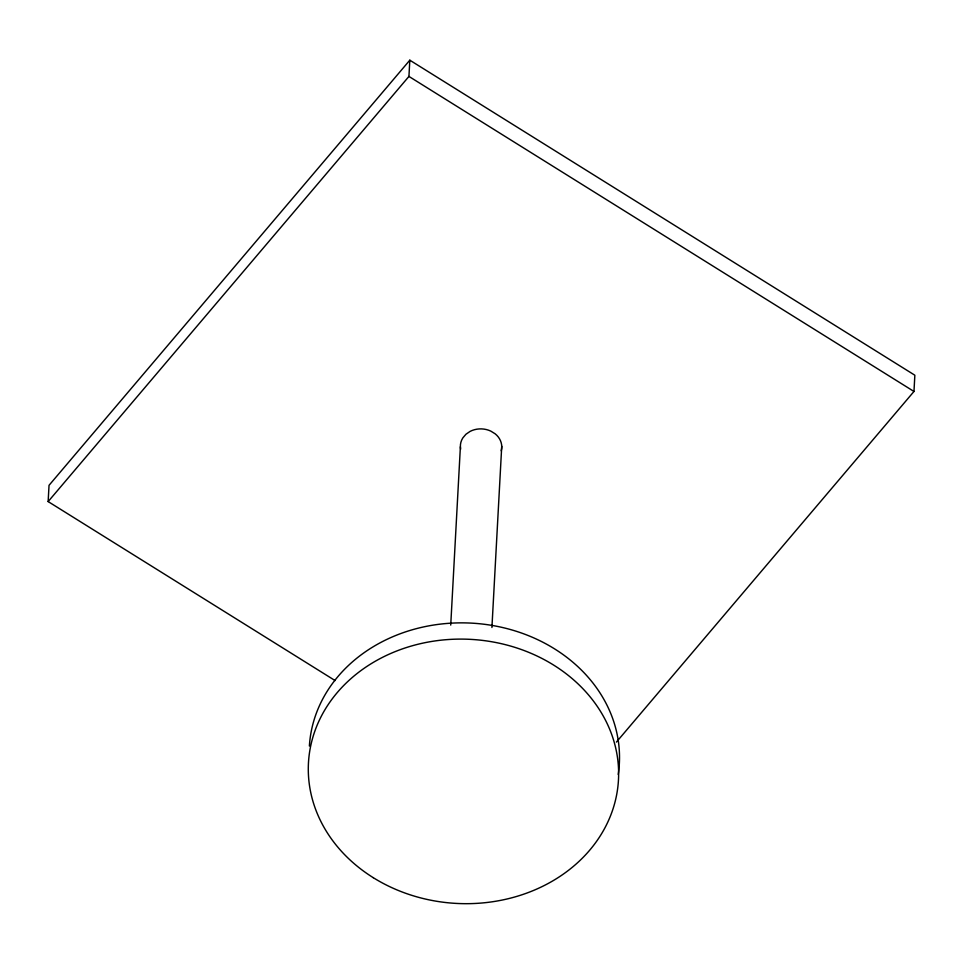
<?xml version="1.0" encoding="UTF-8"?>
<svg xmlns="http://www.w3.org/2000/svg" width="963" height="963" viewBox="0 0 963 963"><rect width="100%" height="100%" fill="white"/><g stroke="black" fill="none" stroke-linecap="round" stroke-linejoin="round"><path stroke-width="1.44" d="M335.1 680.564L48.15 501.579L49.029 485.328L409.817 60.188L914.85 375.221L913.971 391.459L616.392 742.112M48.15 501.579L408.938 76.426L409.817 60.188M450.732 625.095L460.386 446.808M491.924 627.503L501.735 446.218M408.938 76.426L913.971 391.459M309.388 746.048A155.224 132.208 3.1 0 1 478.346 623.627A155.224 132.208 3.1 0 1 618.222 774.469M460.651 449.107A20.692 17.623 3.1 0 1 462.806 437.948L465.936 434.253L470.113 431.388A20.692 17.623 3.1 0 1 490.781 431.099L495.187 433.832A20.692 17.623 3.1 0 1 501.217 450.792M373.271 877.678A155.224 132.208 3.1 0 0 617.909 786.458A155.224 132.208 3.1 0 0 399.224 650.037A155.224 132.208 3.1 0 0 373.271 877.678"/></g></svg>
